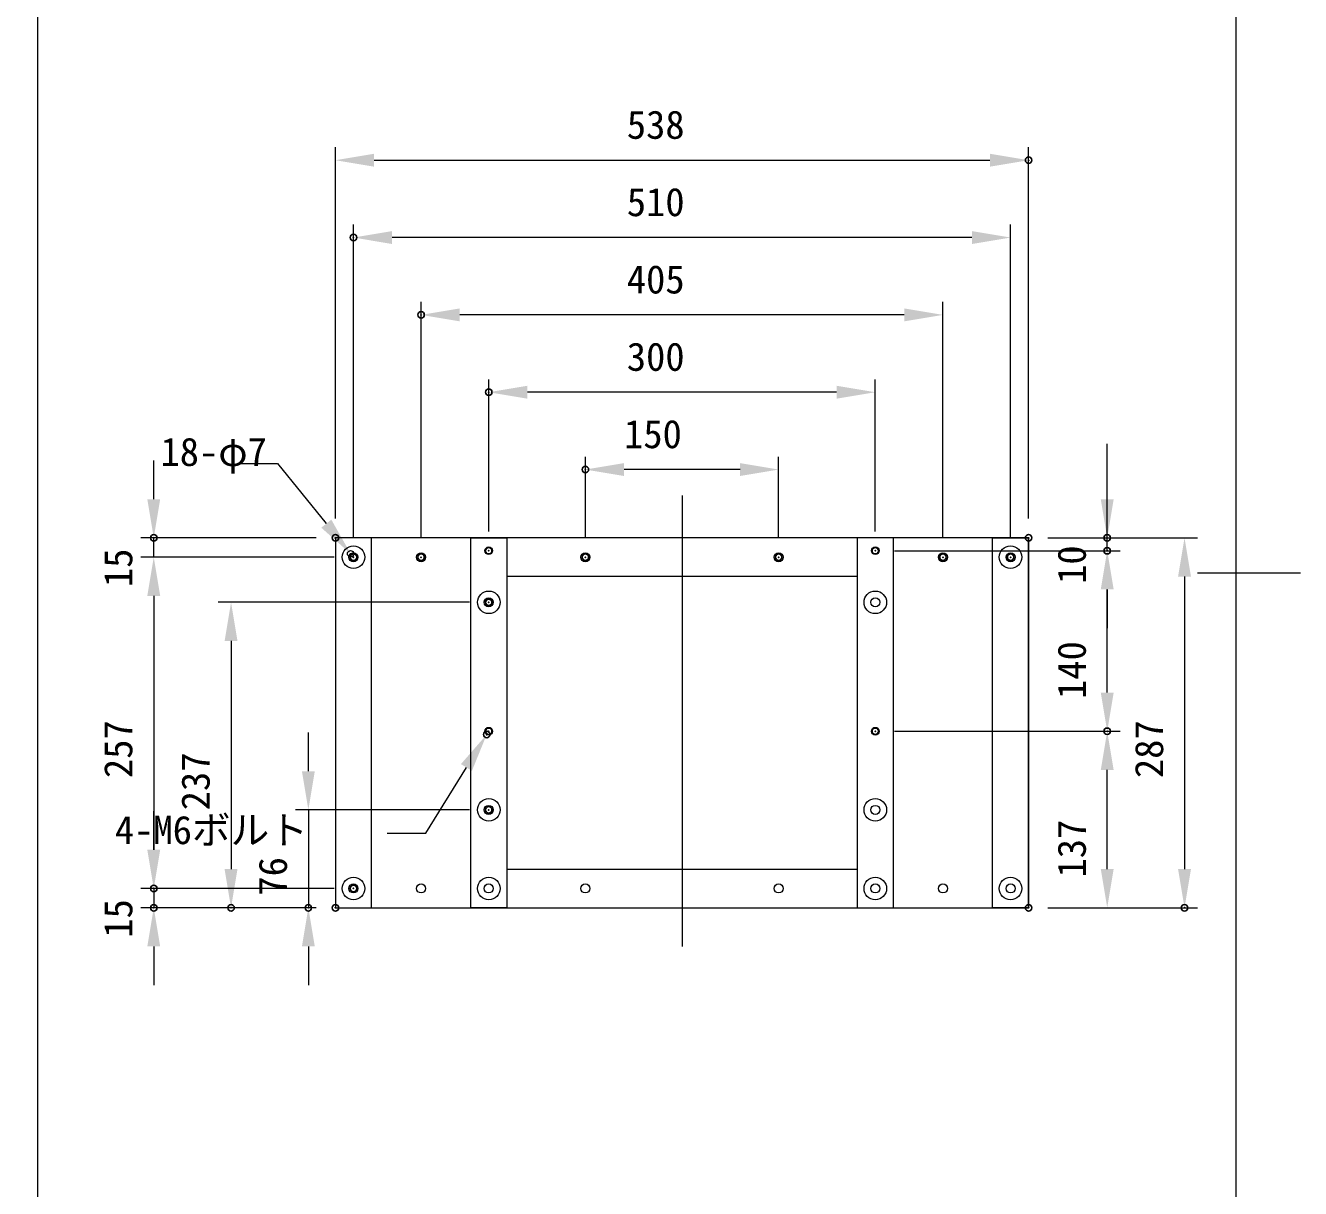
# Model space of a CAD drawing. Units: millimetres on the paper. Extents: x -203 to 203, y -143 to 143.
# Drawn here: x 104 to 203, y -47.8 to 42.5 of the extents above; entities that cross this region are included whole.
import ezdxf
from ezdxf.enums import TextEntityAlignment as Align

# ---------------------------------------------------------------- set-up
doc = ezdxf.new("R2010")
doc.units = ezdxf.units.MM
doc.header["$PDMODE"] = 32
doc.header["$PDSIZE"] = 0.5
for name, color, linetype, lineweight in [('0-1_DIMENSION_LINES$02_DIMENSI', 7, 'Continuous', 20), ('0-3_DIMENSION_LINES$03_LINES', 7, 'Continuous', 18), ('0-4_WAKU_INVISIBLE', 7, 'Continuous', 18), ('0-5_DIMENSION_LINES$01_CENTER_', 7, 'Continuous', 20), ('0-6_DIMENSION_LINES$04_SUB_LIN', 4, 'Continuous', 18), ('0-B_図面_FORMAT$01_WAKU$OUT_LINE', 6, 'Continuous', 18)]:
    doc.layers.add(name, color=color, linetype=linetype, lineweight=lineweight)
doc.layers.add('0-2_DEFPOINTS', color=7, linetype='Continuous')
doc.styles.add('ＭＳ ゴシック', font='')
doc.styles.get('ＭＳ ゴシック').set_extended_font_data('MS Gothic')

# ---------------------------------------------------------------- blocks, each defined once
blk = doc.blocks.new('D3')
at = {"layer": '0-1_DIMENSION_LINES$02_DIMENSI'}
for p, q in [((2014, 1008.5), (2014, 1011.5)), ((2028, 1005.5), (2013, 1005.5)), ((2014, 1005.5), (2014, 1004)), ((2026.6, 1004), (2013, 1004)), ((2014, 1001), (2014, 998))]:
    blk.add_line(p, q, dxfattribs=at)
for points in [[(2013.5, 1008.5), (2014.5, 1008.5), (2014, 1005.5)], [(2014.5, 1001), (2013.5, 1001), (2014, 1004)]]:
    blk.add_solid(points, dxfattribs=at)
at = {"layer": '0-2_DEFPOINTS'}
for p in [(2029.5, 1005.5), (2014, 1004), (2028.1, 1004)]:
    blk.add_point(p, dxfattribs=at)
at = {"layer": '0-1_DIMENSION_LINES$02_DIMENSI', "style": 'ＭＳ ゴシック'}
blk.add_text('15', height=2.199, rotation=90, dxfattribs=at).set_placement((2013, 1001.679), align=Align.BOTTOM_LEFT)
blk = doc.blocks.new('D5')
at = {"layer": '0-1_DIMENSION_LINES$02_DIMENSI'}
for p, q in [((2088, 1035.7), (2088, 1038.7)), ((2083.4, 1032.7), (2089, 1032.7)), ((2088, 1031.7), (2088, 1032.7)), ((2071.5, 1031.7), (2089, 1031.7)), ((2088, 1028.7), (2088, 1025.7))]:
    blk.add_line(p, q, dxfattribs=at)
for points in [[(2087.5, 1035.7), (2088.5, 1035.7), (2088, 1032.7)], [(2088.5, 1028.7), (2087.5, 1028.7), (2088, 1031.7)]]:
    blk.add_solid(points, dxfattribs=at)
at = {"layer": '0-2_DEFPOINTS'}
for p in [(2081.9, 1032.7), (2088, 1032.7), (2070, 1031.7)]:
    blk.add_point(p, dxfattribs=at)
at = {"layer": '0-1_DIMENSION_LINES$02_DIMENSI', "style": 'ＭＳ ゴシック'}
blk.add_text('10', height=2.199, rotation=90, dxfattribs=at).set_placement((2087, 1029.129), align=Align.BOTTOM_LEFT)
blk = doc.blocks.new('D6')
at = {"layer": '0-1_DIMENSION_LINES$02_DIMENSI'}
for p, q in [((2071.5, 1017.7), (2089, 1017.7)), ((2088, 1007), (2088, 1014.7)), ((2083.4, 1004), (2089, 1004))]:
    blk.add_line(p, q, dxfattribs=at)
for points in [[(2088.5, 1014.7), (2087.5, 1014.7), (2088, 1017.7)], [(2087.5, 1007), (2088.5, 1007), (2088, 1004)]]:
    blk.add_solid(points, dxfattribs=at)
at = {"layer": '0-2_DEFPOINTS'}
for p in [(2070, 1017.7), (2088, 1017.7), (2081.9, 1004)]:
    blk.add_point(p, dxfattribs=at)
at = {"layer": '0-1_DIMENSION_LINES$02_DIMENSI', "style": 'ＭＳ ゴシック'}
blk.add_text('137', height=2.199, rotation=90, dxfattribs=at).set_placement((2087, 1006.35), align=Align.BOTTOM_LEFT)
blk = doc.blocks.new('D7')
at = {"layer": '0-1_DIMENSION_LINES$02_DIMENSI'}
for p, q in [((2071.5, 1031.7), (2089, 1031.7)), ((2088, 1020.7), (2088, 1028.7)), ((2071.5, 1017.7), (2089, 1017.7))]:
    blk.add_line(p, q, dxfattribs=at)
for points in [[(2088.5, 1028.7), (2087.5, 1028.7), (2088, 1031.7)], [(2087.5, 1020.7), (2088.5, 1020.7), (2088, 1017.7)]]:
    blk.add_solid(points, dxfattribs=at)
at = {"layer": '0-2_DEFPOINTS'}
for p in [(2070, 1031.7), (2088, 1031.7), (2070, 1017.7)]:
    blk.add_point(p, dxfattribs=at)
at = {"layer": '0-1_DIMENSION_LINES$02_DIMENSI', "style": 'ＭＳ ゴシック'}
blk.add_text('140', height=2.199, rotation=90, dxfattribs=at).set_placement((2087, 1020.2), align=Align.BOTTOM_LEFT)
blk = doc.blocks.new('D8')
at = {"layer": '0-1_DIMENSION_LINES$02_DIMENSI'}
for p, q in [((2083.4, 1032.7), (2095, 1032.7)), ((2094, 1029.7), (2094, 1007)), ((2083.4, 1004), (2095, 1004))]:
    blk.add_line(p, q, dxfattribs=at)
for points in [[(2094.5, 1029.7), (2093.5, 1029.7), (2094, 1032.7)], [(2093.5, 1007), (2094.5, 1007), (2094, 1004)]]:
    blk.add_solid(points, dxfattribs=at)
at = {"layer": '0-2_DEFPOINTS'}
for p in [(2081.9, 1032.7), (2081.9, 1004), (2094, 1004)]:
    blk.add_point(p, dxfattribs=at)
at = {"layer": '0-1_DIMENSION_LINES$02_DIMENSI', "style": 'ＭＳ ゴシック'}
blk.add_text('287', height=2.199, rotation=90, dxfattribs=at).set_placement((2093, 1014.064), align=Align.BOTTOM_LEFT)
blk = doc.blocks.new('D9')
at = {"layer": '0-1_DIMENSION_LINES$02_DIMENSI'}
for p, q in [((2014, 1035.7), (2014, 1038.7)), ((2026.6, 1032.7), (2013, 1032.7)), ((2014, 1031.2), (2014, 1032.7)), ((2028, 1031.2), (2013, 1031.2)), ((2014, 1028.2), (2014, 1025.2))]:
    blk.add_line(p, q, dxfattribs=at)
for points in [[(2013.5, 1035.7), (2014.5, 1035.7), (2014, 1032.7)], [(2014.5, 1028.2), (2013.5, 1028.2), (2014, 1031.2)]]:
    blk.add_solid(points, dxfattribs=at)
at = {"layer": '0-2_DEFPOINTS'}
for p in [(2014, 1032.7), (2028.1, 1032.7), (2029.5, 1031.2)]:
    blk.add_point(p, dxfattribs=at)
at = {"layer": '0-1_DIMENSION_LINES$02_DIMENSI', "style": 'ＭＳ ゴシック'}
blk.add_text('15', height=2.199, rotation=90, dxfattribs=at).set_placement((2013, 1028.879), align=Align.BOTTOM_LEFT)
blk = doc.blocks.new('D10')
at = {"layer": '0-1_DIMENSION_LINES$02_DIMENSI'}
for p, q in [((2028, 1031.2), (2013, 1031.2)), ((2014, 1028.2), (2014, 1008.5)), ((2028, 1005.5), (2013, 1005.5))]:
    blk.add_line(p, q, dxfattribs=at)
for points in [[(2014.5, 1028.2), (2013.5, 1028.2), (2014, 1031.2)], [(2013.5, 1008.5), (2014.5, 1008.5), (2014, 1005.5)]]:
    blk.add_solid(points, dxfattribs=at)
at = {"layer": '0-2_DEFPOINTS'}
for p in [(2029.5, 1031.2), (2014, 1005.5), (2029.5, 1005.5)]:
    blk.add_point(p, dxfattribs=at)
at = {"layer": '0-1_DIMENSION_LINES$02_DIMENSI', "style": 'ＭＳ ゴシック'}
blk.add_text('257', height=2.199, rotation=90, dxfattribs=at).set_placement((2013, 1014.064), align=Align.BOTTOM_LEFT)
blk = doc.blocks.new('D11')
at = {"layer": '0-1_DIMENSION_LINES$02_DIMENSI'}
for p, q in [((2038.5, 1027.7), (2019, 1027.7)), ((2020, 1024.7), (2020, 1007)), ((2026.6, 1004), (2019, 1004))]:
    blk.add_line(p, q, dxfattribs=at)
for points in [[(2020.5, 1024.7), (2019.5, 1024.7), (2020, 1027.7)], [(2019.5, 1007), (2020.5, 1007), (2020, 1004)]]:
    blk.add_solid(points, dxfattribs=at)
at = {"layer": '0-2_DEFPOINTS'}
for p in [(2040, 1027.7), (2020, 1004), (2028.1, 1004)]:
    blk.add_point(p, dxfattribs=at)
at = {"layer": '0-1_DIMENSION_LINES$02_DIMENSI', "style": 'ＭＳ ゴシック'}
blk.add_text('237', height=2.199, rotation=90, dxfattribs=at).set_placement((2019, 1011.564), align=Align.BOTTOM_LEFT)
blk = doc.blocks.new('D12')
at = {"layer": '0-1_DIMENSION_LINES$02_DIMENSI'}
for p, q in [((2026, 1014.6), (2026, 1017.6)), ((2038.5, 1011.6), (2025, 1011.6)), ((2026, 1011.6), (2026, 1004)), ((2026.6, 1004), (2025, 1004)), ((2026, 1001), (2026, 998))]:
    blk.add_line(p, q, dxfattribs=at)
for points in [[(2025.5, 1014.6), (2026.5, 1014.6), (2026, 1011.6)], [(2026.5, 1001), (2025.5, 1001), (2026, 1004)]]:
    blk.add_solid(points, dxfattribs=at)
at = {"layer": '0-2_DEFPOINTS'}
for p in [(2040, 1011.6), (2026, 1004), (2028.1, 1004)]:
    blk.add_point(p, dxfattribs=at)
at = {"layer": '0-1_DIMENSION_LINES$02_DIMENSI', "style": 'ＭＳ ゴシック'}
blk.add_text('76', height=2.199, rotation=90, dxfattribs=at).set_placement((2025, 1004.943), align=Align.BOTTOM_LEFT)
blk = doc.blocks.new('D13')
at = {"layer": '0-1_DIMENSION_LINES$02_DIMENSI'}
blk.add_lwpolyline([(2032.124, 1009.782), (2035.124, 1009.782), (2038.27, 1014.89)], dxfattribs=at)
blk.add_solid([(2038.695, 1014.628), (2037.844, 1015.152), (2039.843, 1017.445)], dxfattribs=at)
at = {"layer": '0-2_DEFPOINTS'}
for p in [(2039.843, 1017.445), (2040, 1017.7)]:
    blk.add_point(p, dxfattribs=at)
at = {"layer": '0-1_DIMENSION_LINES$02_DIMENSI', "style": 'ＭＳ ゴシック'}
blk.add_text('4-M6ボルト', height=2.199, dxfattribs=at).set_placement((2010.981, 1008.282), align=Align.BOTTOM_LEFT)
blk = doc.blocks.new('D14')
at = {"layer": '0-1_DIMENSION_LINES$02_DIMENSI'}
for p, q in [((2034.75, 1032.7), (2034.75, 1051)), ((2075.25, 1032.7), (2075.25, 1051)), ((2072.25, 1050), (2037.75, 1050))]:
    blk.add_line(p, q, dxfattribs=at)
for points in [[(2037.75, 1050.5), (2037.75, 1049.5), (2034.75, 1050)], [(2072.25, 1049.5), (2072.25, 1050.5), (2075.25, 1050)]]:
    blk.add_solid(points, dxfattribs=at)
at = {"layer": '0-2_DEFPOINTS'}
for p in [(2034.75, 1050), (2034.75, 1031.2), (2075.25, 1031.2)]:
    blk.add_point(p, dxfattribs=at)
at = {"layer": '0-1_DIMENSION_LINES$02_DIMENSI', "style": 'ＭＳ ゴシック'}
blk.add_text('405', height=2.199, dxfattribs=at).set_placement((2050.714, 1051), align=Align.BOTTOM_LEFT)
blk = doc.blocks.new('D16')
at = {"layer": '0-1_DIMENSION_LINES$02_DIMENSI'}
for p, q in [((2028.1, 1034.2), (2028.1, 1063)), ((2081.9, 1034.2), (2081.9, 1063)), ((2031.1, 1062), (2078.9, 1062))]:
    blk.add_line(p, q, dxfattribs=at)
for points in [[(2031.1, 1062.5), (2031.1, 1061.5), (2028.1, 1062)], [(2078.9, 1061.5), (2078.9, 1062.5), (2081.9, 1062)]]:
    blk.add_solid(points, dxfattribs=at)
at = {"layer": '0-2_DEFPOINTS'}
for p in [(2081.9, 1062), (2028.1, 1032.7), (2081.9, 1032.7)]:
    blk.add_point(p, dxfattribs=at)
at = {"layer": '0-1_DIMENSION_LINES$02_DIMENSI', "style": 'ＭＳ ゴシック'}
blk.add_text('538', height=2.199, dxfattribs=at).set_placement((2050.714, 1063), align=Align.BOTTOM_LEFT)
blk = doc.blocks.new('D17')
at = {"layer": '0-1_DIMENSION_LINES$02_DIMENSI'}
for p, q in [((2029.5, 1032.7), (2029.5, 1057)), ((2080.5, 1032.7), (2080.5, 1057)), ((2077.5, 1056), (2032.5, 1056))]:
    blk.add_line(p, q, dxfattribs=at)
for points in [[(2032.5, 1056.5), (2032.5, 1055.5), (2029.5, 1056)], [(2077.5, 1055.5), (2077.5, 1056.5), (2080.5, 1056)]]:
    blk.add_solid(points, dxfattribs=at)
at = {"layer": '0-2_DEFPOINTS'}
for p in [(2029.5, 1056), (2029.5, 1031.2), (2080.5, 1031.2)]:
    blk.add_point(p, dxfattribs=at)
at = {"layer": '0-1_DIMENSION_LINES$02_DIMENSI', "style": 'ＭＳ ゴシック'}
blk.add_text('510', height=2.199, dxfattribs=at).set_placement((2050.714, 1057), align=Align.BOTTOM_LEFT)
blk = doc.blocks.new('D18')
at = {"layer": '0-1_DIMENSION_LINES$02_DIMENSI'}
for p, q in [((2040, 1033.2), (2040, 1045)), ((2070, 1033.2), (2070, 1045)), ((2067, 1044), (2043, 1044))]:
    blk.add_line(p, q, dxfattribs=at)
for points in [[(2043, 1044.5), (2043, 1043.5), (2040, 1044)], [(2067, 1043.5), (2067, 1044.5), (2070, 1044)]]:
    blk.add_solid(points, dxfattribs=at)
at = {"layer": '0-2_DEFPOINTS'}
for p in [(2040, 1044), (2040, 1031.7), (2070, 1031.7)]:
    blk.add_point(p, dxfattribs=at)
at = {"layer": '0-1_DIMENSION_LINES$02_DIMENSI', "style": 'ＭＳ ゴシック'}
blk.add_text('300', height=2.199, dxfattribs=at).set_placement((2050.714, 1045), align=Align.BOTTOM_LEFT)
blk = doc.blocks.new('D19')
at = {"layer": '0-1_DIMENSION_LINES$02_DIMENSI'}
for p, q in [((2047.5, 1032.7), (2047.5, 1039)), ((2062.5, 1032.7), (2062.5, 1039)), ((2059.5, 1038), (2050.5, 1038))]:
    blk.add_line(p, q, dxfattribs=at)
for points in [[(2050.5, 1038.5), (2050.5, 1037.5), (2047.5, 1038)], [(2059.5, 1037.5), (2059.5, 1038.5), (2062.5, 1038)]]:
    blk.add_solid(points, dxfattribs=at)
at = {"layer": '0-2_DEFPOINTS'}
for p in [(2047.5, 1038), (2047.5, 1031.2), (2062.5, 1031.2)]:
    blk.add_point(p, dxfattribs=at)
at = {"layer": '0-1_DIMENSION_LINES$02_DIMENSI', "style": 'ＭＳ ゴシック'}
blk.add_text('150', height=2.199, dxfattribs=at).set_placement((2050.5, 1039), align=Align.BOTTOM_LEFT)

msp = doc.modelspace()

# ---------------------------------------------------------------- linework, layer by layer
at = {"layer": '0-1_DIMENSION_LINES$02_DIMENSI', "color": 1, "lineweight": 18}
msp.add_line((188, 1.7), (188, 10), dxfattribs=at)
at = {"layer": '0-1_DIMENSION_LINES$02_DIMENSI'}
msp.add_lwpolyline([(120.619, 8.468), (123.618, 8.468), (127.393, 3.804)], dxfattribs=at)
for p in [(129.28, 1.472), (129.5, 1.2)]:
    msp.add_point(p, dxfattribs=at)
msp.add_solid([(127.004, 3.489), (127.781, 4.118), (129.28, 1.472)], dxfattribs=at)
at = {"layer": '0-3_DIMENSION_LINES$03_LINES'}
for p, q in [((105, -108), (105, 132)), ((128.1, 2.7), (128.1, -26)), ((130.9, 2.7), (128.1, 2.7)), ((128.1, 2.7), (128.1, -26)), ((181.9, 2.7), (128.1, 2.7)), ((130.9, -26), (130.9, 2.7)), ((138.6, 2.7), (141.4, 2.7)), ((138.6, -26), (138.6, 2.7)), ((141.4, 2.7), (141.4, -26)), ((168.6, 2.7), (168.6, -26)), ((171.4, 2.7), (168.6, 2.7)), ((171.4, -26), (171.4, 2.7)), ((179.1, 2.7), (181.9, 2.7)), ((179.1, -26), (179.1, 2.7)), ((181.9, 2.7), (181.9, -26)), ((181.9, -26), (181.9, 2.7)), ((168.6, -0.3), (141.4, -0.3)), ((141.4, -23), (168.6, -23)), ((128.1, -26), (130.9, -26)), ((128.1, -26), (181.9, -26)), ((141.4, -26), (138.6, -26)), ((168.6, -26), (171.4, -26)), ((181.9, -26), (179.1, -26))]:
    msp.add_line(p, q, dxfattribs=at)
for centre, radius in [((129.5, 1.2), 0.875), ((140, 1.7), 0.3), ((170, 1.7), 0.3), ((180.5, 1.2), 0.875), ((129.5, 1.2), 0.35), ((134.75, 1.2), 0.35), ((147.5, 1.2), 0.35), ((162.5, 1.2), 0.35), ((175.25, 1.2), 0.35), ((180.5, 1.2), 0.35), ((140, -2.3), 0.875), ((140, -2.3), 0.35), ((170, -2.3), 0.875), ((170, -2.3), 0.35), ((140, -12.3), 0.3), ((170, -12.3), 0.3), ((140, -18.4), 0.875), ((170, -18.4), 0.875), ((140, -18.4), 0.35), ((170, -18.4), 0.35), ((129.5, -24.5), 0.875), ((140, -24.5), 0.875), ((170, -24.5), 0.875), ((180.5, -24.5), 0.875), ((129.5, -24.5), 0.35), ((134.75, -24.5), 0.35), ((140, -24.5), 0.35), ((147.5, -24.5), 0.35), ((162.5, -24.5), 0.35), ((170, -24.5), 0.35), ((175.25, -24.5), 0.35), ((180.5, -24.5), 0.35)]:
    msp.add_circle(centre, radius, dxfattribs=at)
at = {"layer": '0-4_WAKU_INVISIBLE'}
msp.add_line((198, -138), (198, 138), dxfattribs=at)
at = {"layer": '0-5_DIMENSION_LINES$01_CENTER_'}
msp.add_line((155, 6), (155, -29), dxfattribs=at)
at = {"layer": '0-6_DIMENSION_LINES$04_SUB_LIN'}
for centre in [(140, 1.7), (170, 1.7), (140, -12.3), (170, -12.3)]:
    msp.add_arc(centre, 0.25, 90, 0, dxfattribs=at)
at = {"layer": '0-B_図面_FORMAT$01_WAKU$OUT_LINE'}
msp.add_line((195, 0), (203, 0), dxfattribs=at)
msp.add_lwpolyline([(-198, -138), (198, -138), (198, 138), (-198, 138)], close=True, dxfattribs=at)

# ---------------------------------------------------------------- block references
at = {"layer": '0-1_DIMENSION_LINES$02_DIMENSI'}
for name in ['D16', 'D17', 'D14', 'D18', 'D19', 'D9', 'D5', 'D8', 'D10', 'D7', 'D11', 'D13', 'D12', 'D6', 'D3']:
    msp.add_blockref(name, (-1900, -1030), dxfattribs=at)

# ---------------------------------------------------------------- texts
at = {"layer": '0-1_DIMENSION_LINES$02_DIMENSI', "style": 'ＭＳ ゴシック'}
msp.add_text('18-φ7', height=2.199, dxfattribs=at).set_placement((114.524, 7.619), align=Align.BOTTOM_LEFT)

doc.saveas('drawing.dxf')
